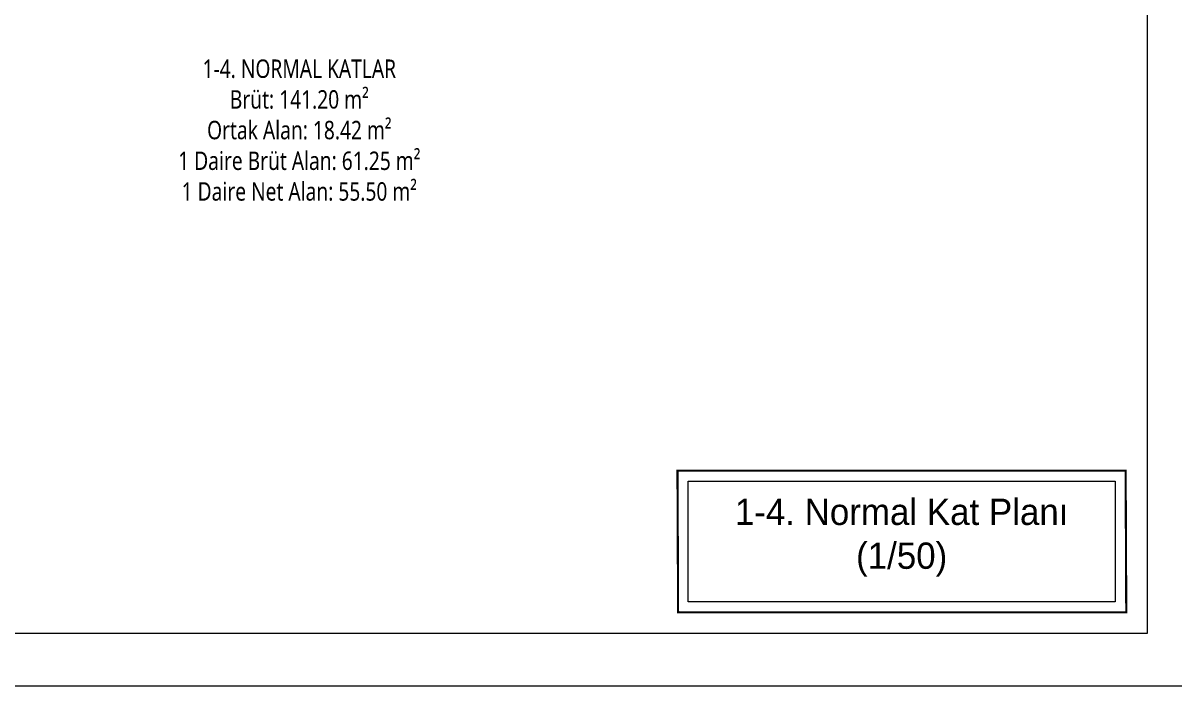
# Model space of a CAD drawing. Header units: metres. Extents: x 14968 to 56958, y -40276 to -31129.
# Drawn here: x 33720 to 34814, y -37376 to -36746 of the extents above; entities that cross this region are included whole.
import ezdxf

# ---------------------------------------------------------------- set-up
doc = ezdxf.new("R2010")
doc.units = ezdxf.units.M
for name, color, linetype, lineweight in [('A ANTET', 7, 'Continuous', 13), ('A YAZI', 7, 'Continuous', 13), ('A YAZI VAZ', 7, 'Continuous', 13)]:
    doc.layers.add(name, color=color, linetype=linetype, lineweight=lineweight)
doc.styles.add('HİB ARIAL 95', font='arial.ttf', dxfattribs={"width": 0.95})
doc.styles.add('HİB Segoe Bold', font='segoeuib.ttf', dxfattribs={"width": 0.8})

msp = doc.modelspace()

# ---------------------------------------------------------------- linework, layer by layer
at = {"layer": 'A ANTET'}
msp.add_lwpolyline([(28638.9, -34475.9), (56958.3, -34475.9), (56958.3, -37375.9), (28638.9, -37375.9)], close=True, dxfattribs=at)
at = {"layer": 'A ANTET', "linetype": 'ByBlock', "ltscale": 100}
msp.add_lwpolyline([(34342.9, -37305.9, 2.02, 2.02, 0), (34768.9, -37305.9, 2.02, 2.02, 0), (34768.3, -37171.2, 2.02, 2.02, 0), (34342.3, -37171.2, 2.02, 2.02, 0)], format="xyseb", close=True, dxfattribs=at)
msp.add_lwpolyline([(34352.4, -37181.3), (34758.4, -37181.3), (34758.4, -37295.8), (34352.4, -37295.8)], close=True, dxfattribs=at)
at = {"layer": 'A YAZI VAZ', "ltscale": 0.5}
msp.add_lwpolyline([(32788.9, -34525.9), (34788.9, -34525.9), (34788.9, -37325.9), (32788.9, -37325.9)], close=True, dxfattribs=at)

# ---------------------------------------------------------------- texts
at = {"layer": 'A ANTET', "linetype": 'ByBlock', "ltscale": 100, "insert": (34555.4, -37234.9), "char_height": 25, "width": 406, "attachment_point": 5, "style": 'HİB ARIAL 95'}
msp.add_mtext('1-4. Normal Kat Planı\\P(1/50)', dxfattribs=at)
at = {"layer": 'A YAZI', "ltscale": 100, "insert": (33827.8, -36780.3), "char_height": 17.5, "width": 310.102, "attachment_point": 1, "style": 'HİB Segoe Bold'}
msp.add_mtext('\\pxqc;1-4. NORMAL KATLAR\\PBrüt: 141.20 m²\\POrtak Alan: 18.42 m²\\P1 Daire Brüt Alan: 61.25 m²\\P1 Daire Net Alan: 55.50 m²', dxfattribs=at)

doc.saveas('drawing.dxf')
